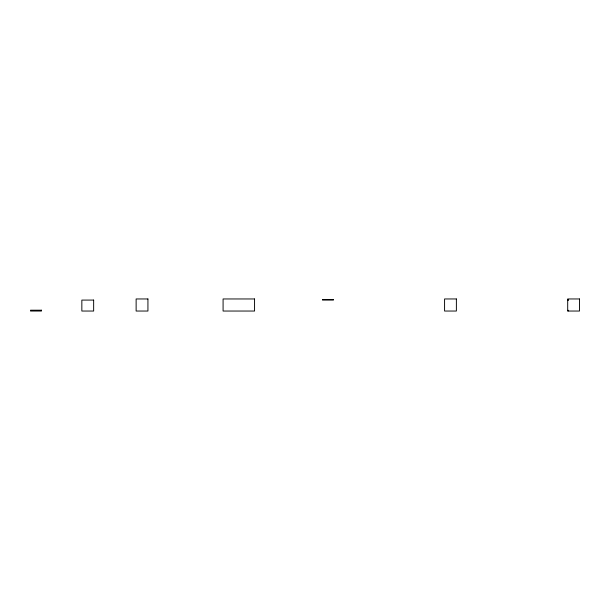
<?xml version="1.0" encoding="UTF-8"?>
<svg xmlns="http://www.w3.org/2000/svg" width="610" height="610" viewBox="0 0 610 610"><rect width="100%" height="100%" fill="white"/><g stroke="black" fill="none" stroke-linecap="round" stroke-linejoin="round"><path stroke-width="0.91" d="M567.696 300.082L568.543 300.082M568.116 299.518L568.116 300.082M568.116 310.2L568.116 311.039M147.933 298.961L136.129 298.961L136.129 311.039L147.933 311.039L147.933 298.961M254.561 298.961L223.085 298.961L223.085 311.039L254.561 311.039L254.561 298.961M456.379 298.961L444.576 298.961L444.576 311.039L456.379 311.039L456.379 298.961M579.5 298.961L567.696 298.961L567.696 311.039L579.5 311.039L579.5 298.961M333.434 299.518L322.476 299.518L322.476 300.082L333.434 300.082L333.434 299.518M93.65 300.082L81.847 300.082L81.847 311.039L93.65 311.039L93.65 300.082M41.457 310.2L30.5 310.2L30.5 311.039L41.457 311.039L41.457 310.2"/></g></svg>
